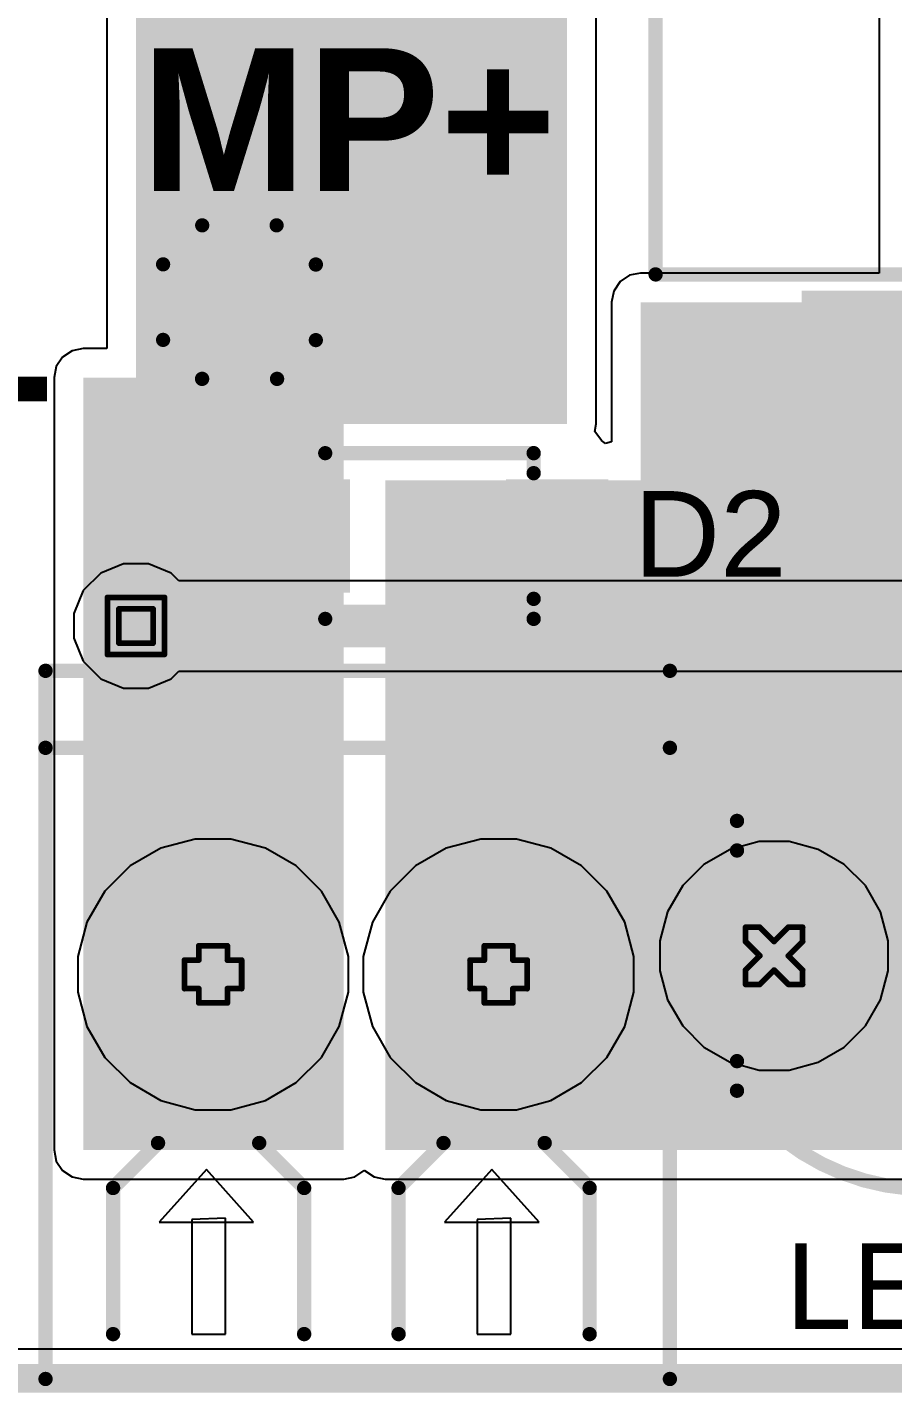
# Model space of a CAD drawing. Header units: inches. Extents: x -6 to 198, y 0 to 119.
# Drawn here: x 53.55 to 61.25, y -0.13 to 12.02 of the extents above; entities that cross this region are included whole.
import ezdxf

# ---------------------------------------------------------------- set-up
doc = ezdxf.new("R2010")
doc.units = ezdxf.units.IN
for name, color, linetype in [('Board Outline', 216, 'Continuous'), ('Bottom Layer', 5, 'Continuous'), ('Bottom Solder', 6, 'Continuous'), ('Drill Drawing', 1, 'Continuous'), ('Multi-Layer', 9, 'Continuous'), ('Pad Holes', 156, 'Continuous'), ('Top Layer', 1, 'Continuous'), ('Top Overlay', 2, 'Continuous'), ('Top Paste', 8, 'Continuous'), ('Top Solder', 216, 'Continuous'), ('Via Holes', 16, 'Continuous')]:
    doc.layers.add(name, color=color, linetype=linetype)
doc.styles.add('Arial', font='', dxfattribs={"height": 0.2})
doc.styles.add('Arial_Bold', font='', dxfattribs={"height": 0.2})
doc.styles.get('Arial').set_extended_font_data('Arial')
doc.styles.get('Arial_Bold').set_extended_font_data('Arial', bold=True)

# ---------------------------------------------------------------- blocks, each defined once
blk = doc.blocks.new('T____________0_5___9')
at = {"layer": 'Top Layer'}
blk.add_hatch(color=1, dxfattribs=at).paths.add_polyline_path([(0.25, 0.5), (-0.25, 0.5), (-0.5, 0.25), (-0.5, -0.25), (-0.25, -0.5), (0.25, -0.5), (0.5, -0.25), (0.5, 0.25)])
at = {"layer": 'Top Paste'}
blk.add_hatch(color=8, dxfattribs=at).paths.add_polyline_path([(0.25, 0.5), (-0.25, 0.5), (-0.5, 0.25), (-0.5, -0.25), (-0.25, -0.5), (0.25, -0.5), (0.5, -0.25), (0.5, 0.25)])
at = {"layer": 'Top Solder'}
blk.add_hatch(color=216, dxfattribs=at).paths.add_polyline_path([(0.301, 0.602), (-0.301, 0.602), (-0.602, 0.301), (-0.602, -0.301), (-0.301, -0.602), (0.301, -0.602), (0.602, -0.301), (0.602, 0.301)])
at = {"layer": 'Top Overlay'}
for points in [[(-0.336, 0.68, 0.127, 0.127, 0), (-0.682, 0.333, 0.127, 0.127, 0)], [(-0.336, 0.68, 0.127, 0.127, 0), (0.336, 0.68, 0.127, 0.127, 0)], [(0.336, 0.68, 0.127, 0.127, 0), (0.684, 0.332, 0.127, 0.127, 0)], [(-0.682, 0.333, 0.127, 0.127, 0), (-0.682, -0.334, 0.127, 0.127, 0)], [(0.684, 0.332, 0.127, 0.127, 0), (0.684, -0.33, 0.127, 0.127, 0)], [(-0.682, -0.334, 0.127, 0.127, 0), (-0.337, -0.679, 0.127, 0.127, 0)], [(0.684, -0.33, 0.127, 0.127, 0), (0.335, -0.679, 0.127, 0.127, 0)], [(-0.337, -0.679, 0.127, 0.127, 0), (0.335, -0.679, 0.127, 0.127, 0)]]:
    blk.add_lwpolyline(points, format="xyseb", dxfattribs=at)
for points in [[(-0.367, 0.68, 0.0635, 0.0635, 1), (-0.304, 0.68, 0.0635, 0.0635, 1)], [(-0.367, 0.68, 0.0635, 0.0635, 1), (-0.304, 0.68, 0.0635, 0.0635, 1)], [(0.305, 0.68, 0.0635, 0.0635, 1), (0.368, 0.68, 0.0635, 0.0635, 1)], [(0.305, 0.68, 0.0635, 0.0635, 1), (0.368, 0.68, 0.0635, 0.0635, 1)], [(-0.714, 0.333, 0.0635, 0.0635, 1), (-0.65, 0.333, 0.0635, 0.0635, 1)], [(-0.714, 0.333, 0.0635, 0.0635, 1), (-0.65, 0.333, 0.0635, 0.0635, 1)], [(0.652, 0.332, 0.0635, 0.0635, 1), (0.715, 0.332, 0.0635, 0.0635, 1)], [(0.652, 0.332, 0.0635, 0.0635, 1), (0.715, 0.332, 0.0635, 0.0635, 1)], [(-0.714, -0.334, 0.0635, 0.0635, 1), (-0.65, -0.334, 0.0635, 0.0635, 1)], [(-0.714, -0.334, 0.0635, 0.0635, 1), (-0.65, -0.334, 0.0635, 0.0635, 1)], [(0.652, -0.33, 0.0635, 0.0635, 1), (0.715, -0.33, 0.0635, 0.0635, 1)], [(0.652, -0.33, 0.0635, 0.0635, 1), (0.715, -0.33, 0.0635, 0.0635, 1)], [(-0.369, -0.679, 0.0635, 0.0635, 1), (-0.306, -0.679, 0.0635, 0.0635, 1)], [(-0.369, -0.679, 0.0635, 0.0635, 1), (-0.306, -0.679, 0.0635, 0.0635, 1)], [(0.303, -0.679, 0.0635, 0.0635, 1), (0.367, -0.679, 0.0635, 0.0635, 1)], [(0.303, -0.679, 0.0635, 0.0635, 1), (0.367, -0.679, 0.0635, 0.0635, 1)]]:
    blk.add_lwpolyline(points, format="xyseb", close=True, dxfattribs=at)
blk = doc.blocks.new('SOD_323_20')
at = {"layer": 'Top Layer'}
for points in [[(-0.75, -0.45), (-1.55, -0.45), (-1.55, 0.45), (-0.75, 0.45)], [(1.55, -0.45), (0.75, -0.45), (0.75, 0.45), (1.55, 0.45)]]:
    blk.add_hatch(color=1, dxfattribs=at).paths.add_polyline_path(points)
at = {"layer": 'Top Overlay'}
for points in [[(-2.007, 0.483), (-0.914, 0.483), (-0.914, 0.787), (-2.007, 0.787)], [(-2.007, -0.508), (-1.575, -0.508), (-1.575, 0.508), (-2.007, 0.508)], [(-2.007, -0.787), (-0.914, -0.787), (-0.914, -0.483), (-2.007, -0.483)]]:
    blk.add_hatch(color=2, dxfattribs=at).paths.add_polyline_path(points)
at = {"layer": 'Top Paste'}
for points in [[(-0.75, -0.45), (-1.55, -0.45), (-1.55, 0.45), (-0.75, 0.45)], [(1.55, -0.45), (0.75, -0.45), (0.75, 0.45), (1.55, 0.45)]]:
    blk.add_hatch(color=8, dxfattribs=at).paths.add_polyline_path(points)
at = {"layer": 'Top Solder'}
for points in [[(-0.695, -0.505), (-1.605, -0.505), (-1.605, 0.505), (-0.695, 0.505)], [(1.605, -0.505), (0.695, -0.505), (0.695, 0.505), (1.605, 0.505)]]:
    blk.add_hatch(color=216, dxfattribs=at).paths.add_polyline_path(points)
at = {"layer": 'Top Overlay'}
for points in [[(-0.914, 0.737, 0.127, 0.127, 0), (0.94, 0.737, 0.127, 0.127, 0)], [(0.94, 0.559, 0.127, 0.127, 0), (0.94, 0.737, 0.127, 0.127, 0)], [(0.94, -0.737, 0.127, 0.127, 0), (0.94, -0.559, 0.127, 0.127, 0)], [(-0.914, -0.737, 0.127, 0.127, 0), (0.94, -0.737, 0.127, 0.127, 0)]]:
    blk.add_lwpolyline(points, format="xyseb", dxfattribs=at)
for points in [[(-0.946, 0.737, 0.0635, 0.0635, 1), (-0.883, 0.737, 0.0635, 0.0635, 1)], [(0.908, 0.737, 0.0635, 0.0635, 1), (0.972, 0.737, 0.0635, 0.0635, 1)], [(0.908, 0.737, 0.0635, 0.0635, 1), (0.972, 0.737, 0.0635, 0.0635, 1)], [(0.908, 0.559, 0.0635, 0.0635, 1), (0.972, 0.559, 0.0635, 0.0635, 1)], [(0.908, -0.559, 0.0635, 0.0635, 1), (0.972, -0.559, 0.0635, 0.0635, 1)], [(-0.946, -0.737, 0.0635, 0.0635, 1), (-0.883, -0.737, 0.0635, 0.0635, 1)], [(0.908, -0.737, 0.0635, 0.0635, 1), (0.972, -0.737, 0.0635, 0.0635, 1)], [(0.908, -0.737, 0.0635, 0.0635, 1), (0.972, -0.737, 0.0635, 0.0635, 1)]]:
    blk.add_lwpolyline(points, format="xyseb", close=True, dxfattribs=at)
blk = doc.blocks.new('MX128_2_54_02P_GN01_C__Y_A_21')
at = {"layer": 'Bottom Layer'}
h = blk.add_hatch(color=5, dxfattribs=at)
edge = h.paths.add_edge_path()
edge.add_arc((-1.27, 0), 0.95, 0, 360)
h = blk.add_hatch(color=5, dxfattribs=at)
edge = h.paths.add_edge_path()
edge.add_arc((1.27, 0), 0.95, 0, 360)
at = {"layer": 'Bottom Solder'}
h = blk.add_hatch(color=6, dxfattribs=at)
edge = h.paths.add_edge_path()
edge.add_arc((-1.27, 0), 1.001, 0, 360)
h = blk.add_hatch(color=6, dxfattribs=at)
edge = h.paths.add_edge_path()
edge.add_arc((1.27, 0), 1.001, 0, 360)
at = {"layer": 'Multi-Layer'}
h = blk.add_hatch(color=9, dxfattribs=at)
edge = h.paths.add_edge_path()
edge.add_arc((-1.27, 0), 0.95, 0, 360)
h = blk.add_hatch(color=9, dxfattribs=at)
edge = h.paths.add_edge_path()
edge.add_arc((1.27, 0), 0.95, 0, 360)
at = {"layer": 'Pad Holes'}
h = blk.add_hatch(color=7, dxfattribs=at)
edge = h.paths.add_edge_path()
edge.add_arc((-1.27, 0), 0.65, 0, 360)
h = blk.add_hatch(color=7, dxfattribs=at)
edge = h.paths.add_edge_path()
edge.add_arc((1.27, 0), 0.65, 0, 360)
at = {"layer": 'Top Layer'}
h = blk.add_hatch(color=1, dxfattribs=at)
edge = h.paths.add_edge_path()
edge.add_arc((-1.27, 0), 0.95, 0, 360)
h = blk.add_hatch(color=1, dxfattribs=at)
edge = h.paths.add_edge_path()
edge.add_arc((1.27, 0), 0.95, 0, 360)
at = {"layer": 'Top Solder'}
h = blk.add_hatch(color=216, dxfattribs=at)
edge = h.paths.add_edge_path()
edge.add_arc((-1.27, 0), 1.001, 0, 360)
h = blk.add_hatch(color=216, dxfattribs=at)
edge = h.paths.add_edge_path()
edge.add_arc((1.27, 0), 1.001, 0, 360)
at = {"layer": 'Top Overlay'}
for p, q in [((-1.33, -1.735), (-1.75, -2.205)), ((-0.91, -2.205), (-1.33, -1.735)), ((1.21, -1.735), (0.79, -2.205)), ((1.63, -2.205), (1.21, -1.735)), ((-1.16, -2.17), (-1.46, -2.18)), ((-1.46, -2.18), (-1.46, -3.2)), ((-1.16, -3.2), (-1.16, -2.17)), ((1.38, -2.17), (1.08, -2.18)), ((1.08, -2.18), (1.08, -3.2)), ((1.38, -3.2), (1.38, -2.17)), ((-1.75, -2.205), (-0.91, -2.205)), ((0.79, -2.205), (1.63, -2.205)), ((-1.46, -3.2), (-1.16, -3.2)), ((1.08, -3.2), (1.38, -3.2))]:
    blk.add_line(p, q, dxfattribs=at)
for points in [[(-2.761, 2.7, 0.127, 0.127, 0), (2.794, 2.7, 0.127, 0.127, 0)], [(-2.761, -3.599, 0.127, 0.127, 0), (-2.761, 2.7, 0.127, 0.127, 0)], [(2.794, -3.599, 0.127, 0.127, 0), (2.794, 2.7, 0.127, 0.127, 0)], [(-2.761, 2.015, 0.127, 0.127, 0), (2.794, 2.015, 0.127, 0.127, 0)], [(-2.16, -1.9, 0.127, 0.127, 0), (-1.76, -1.5, 0.127, 0.127, 0)], [(-1.76, -1.5, 0.127, 0.127, 0), (-0.86, -1.5, 0.127, 0.127, 0)], [(-0.86, -1.5, 0.127, 0.127, 0), (-0.46, -1.9, 0.127, 0.127, 0)], [(0.38, -1.9, 0.127, 0.127, 0), (0.78, -1.5, 0.127, 0.127, 0)], [(0.78, -1.5, 0.127, 0.127, 0), (1.68, -1.5, 0.127, 0.127, 0)], [(1.68, -1.5, 0.127, 0.127, 0), (2.08, -1.9, 0.127, 0.127, 0)], [(-2.16, -3.2, 0.127, 0.127, 0), (-2.16, -1.9, 0.127, 0.127, 0)], [(-0.46, -3.2, 0.127, 0.127, 0), (-0.46, -1.9, 0.127, 0.127, 0)], [(0.38, -3.2, 0.127, 0.127, 0), (0.38, -1.9, 0.127, 0.127, 0)], [(2.08, -3.2, 0.127, 0.127, 0), (2.08, -1.9, 0.127, 0.127, 0)], [(-2.761, -3.599, 0.127, 0.127, 0), (2.794, -3.599, 0.127, 0.127, 0)]]:
    blk.add_lwpolyline(points, format="xyseb", dxfattribs=at)
for points in [[(-2.793, 2.7, 0.0635, 0.0635, 1), (-2.729, 2.7, 0.0635, 0.0635, 1)], [(-2.793, 2.7, 0.0635, 0.0635, 1), (-2.729, 2.7, 0.0635, 0.0635, 1)], [(2.762, 2.7, 0.0635, 0.0635, 1), (2.826, 2.7, 0.0635, 0.0635, 1)], [(2.762, 2.7, 0.0635, 0.0635, 1), (2.826, 2.7, 0.0635, 0.0635, 1)], [(-2.793, 2.015, 0.0635, 0.0635, 1), (-2.729, 2.015, 0.0635, 0.0635, 1)], [(2.762, 2.015, 0.0635, 0.0635, 1), (2.826, 2.015, 0.0635, 0.0635, 1)], [(-1.792, -1.5, 0.0635, 0.0635, 1), (-1.728, -1.5, 0.0635, 0.0635, 1)], [(-1.792, -1.5, 0.0635, 0.0635, 1), (-1.728, -1.5, 0.0635, 0.0635, 1)], [(-0.892, -1.5, 0.0635, 0.0635, 1), (-0.828, -1.5, 0.0635, 0.0635, 1)], [(-0.892, -1.5, 0.0635, 0.0635, 1), (-0.828, -1.5, 0.0635, 0.0635, 1)], [(0.748, -1.5, 0.0635, 0.0635, 1), (0.812, -1.5, 0.0635, 0.0635, 1)], [(0.748, -1.5, 0.0635, 0.0635, 1), (0.812, -1.5, 0.0635, 0.0635, 1)], [(1.648, -1.5, 0.0635, 0.0635, 1), (1.712, -1.5, 0.0635, 0.0635, 1)], [(1.648, -1.5, 0.0635, 0.0635, 1), (1.712, -1.5, 0.0635, 0.0635, 1)], [(-2.192, -1.9, 0.0635, 0.0635, 1), (-2.128, -1.9, 0.0635, 0.0635, 1)], [(-2.192, -1.9, 0.0635, 0.0635, 1), (-2.128, -1.9, 0.0635, 0.0635, 1)], [(-0.492, -1.9, 0.0635, 0.0635, 1), (-0.428, -1.9, 0.0635, 0.0635, 1)], [(-0.492, -1.9, 0.0635, 0.0635, 1), (-0.428, -1.9, 0.0635, 0.0635, 1)], [(0.348, -1.9, 0.0635, 0.0635, 1), (0.412, -1.9, 0.0635, 0.0635, 1)], [(0.348, -1.9, 0.0635, 0.0635, 1), (0.412, -1.9, 0.0635, 0.0635, 1)], [(2.048, -1.9, 0.0635, 0.0635, 1), (2.112, -1.9, 0.0635, 0.0635, 1)], [(2.048, -1.9, 0.0635, 0.0635, 1), (2.112, -1.9, 0.0635, 0.0635, 1)], [(-2.192, -3.2, 0.0635, 0.0635, 1), (-2.128, -3.2, 0.0635, 0.0635, 1)], [(-0.492, -3.2, 0.0635, 0.0635, 1), (-0.428, -3.2, 0.0635, 0.0635, 1)], [(0.348, -3.2, 0.0635, 0.0635, 1), (0.412, -3.2, 0.0635, 0.0635, 1)], [(2.048, -3.2, 0.0635, 0.0635, 1), (2.112, -3.2, 0.0635, 0.0635, 1)], [(-2.793, -3.599, 0.0635, 0.0635, 1), (-2.729, -3.599, 0.0635, 0.0635, 1)], [(-2.793, -3.599, 0.0635, 0.0635, 1), (-2.729, -3.599, 0.0635, 0.0635, 1)], [(2.762, -3.599, 0.0635, 0.0635, 1), (2.826, -3.599, 0.0635, 0.0635, 1)], [(2.762, -3.599, 0.0635, 0.0635, 1), (2.826, -3.599, 0.0635, 0.0635, 1)]]:
    blk.add_lwpolyline(points, format="xyseb", close=True, dxfattribs=at)
blk = doc.blocks.new('SOT__223_72')
at = {"layer": 'Top Layer'}
for points in [[(-1.9, 4.05), (1.9, 4.05), (1.9, 2.05), (-1.9, 2.05)], [(-3.05, -2.05), (-1.55, -2.05), (-1.55, -4.05), (-3.05, -4.05)], [(-0.75, -2.05), (0.75, -2.05), (0.75, -4.05), (-0.75, -4.05)], [(1.55, -2.05), (3.05, -2.05), (3.05, -4.05), (1.55, -4.05)]]:
    blk.add_hatch(color=1, dxfattribs=at).paths.add_polyline_path(points)
at = {"layer": 'Top Paste'}
for points in [[(-1.9, 4.05), (1.9, 4.05), (1.9, 2.05), (-1.9, 2.05)], [(-3.05, -2.05), (-1.55, -2.05), (-1.55, -4.05), (-3.05, -4.05)], [(-0.75, -2.05), (0.75, -2.05), (0.75, -4.05), (-0.75, -4.05)], [(1.55, -2.05), (3.05, -2.05), (3.05, -4.05), (1.55, -4.05)]]:
    blk.add_hatch(color=8, dxfattribs=at).paths.add_polyline_path(points)
at = {"layer": 'Top Solder'}
for points in [[(-2.002, 4.152), (2.002, 4.152), (2.002, 1.948), (-2.002, 1.948)], [(-3.152, -1.948), (-1.448, -1.948), (-1.448, -4.152), (-3.152, -4.152)], [(-0.852, -1.948), (0.852, -1.948), (0.852, -4.152), (-0.852, -4.152)], [(1.448, -1.948), (3.152, -1.948), (3.152, -4.152), (1.448, -4.152)]]:
    blk.add_hatch(color=216, dxfattribs=at).paths.add_polyline_path(points)
at = {"layer": 'Top Overlay'}
for points in [[(3.302, 1.803, 0.127, 0.127, 0), (-3.302, 1.803, 0.127, 0.127, 0)], [(-3.302, 1.803, 0.127, 0.127, 0), (-3.302, -1.829, 0.127, 0.127, 0)], [(3.302, 1.803, 0.127, 0.127, 0), (3.302, -1.829, 0.127, 0.127, 0)], [(3.302, -1.829, 0.127, 0.127, 0), (-3.302, -1.829, 0.127, 0.127, 0)], [(-3.226, -3.073, 0.2, 0.2, 0), (-3.353, -2.946, 0.2, 0.2, 0)], [(-3.353, -2.946, 0.2, 0.2, 0), (-3.353, -3.2, 0.2, 0.2, 0)], [(-3.226, -3.073, 0.2, 0.2, 0), (-3.353, -3.2, 0.2, 0.2, 0)]]:
    blk.add_lwpolyline(points, format="xyseb", dxfattribs=at)
for points in [[(-3.334, 1.803, 0.0635, 0.0635, 1), (-3.27, 1.803, 0.0635, 0.0635, 1)], [(-3.334, 1.803, 0.0635, 0.0635, 1), (-3.27, 1.803, 0.0635, 0.0635, 1)], [(3.27, 1.803, 0.0635, 0.0635, 1), (3.334, 1.803, 0.0635, 0.0635, 1)], [(3.27, 1.803, 0.0635, 0.0635, 1), (3.334, 1.803, 0.0635, 0.0635, 1)], [(-3.334, -1.829, 0.0635, 0.0635, 1), (-3.27, -1.829, 0.0635, 0.0635, 1)], [(-3.334, -1.829, 0.0635, 0.0635, 1), (-3.27, -1.829, 0.0635, 0.0635, 1)], [(3.27, -1.829, 0.0635, 0.0635, 1), (3.334, -1.829, 0.0635, 0.0635, 1)], [(3.27, -1.829, 0.0635, 0.0635, 1), (3.334, -1.829, 0.0635, 0.0635, 1)], [(-3.403, -2.946, 0.1, 0.1, 1), (-3.303, -2.946, 0.1, 0.1, 1)], [(-3.403, -2.946, 0.1, 0.1, 1), (-3.303, -2.946, 0.1, 0.1, 1)], [(-3.276, -3.073, 0.1, 0.1, 1), (-3.176, -3.073, 0.1, 0.1, 1)], [(-3.276, -3.073, 0.1, 0.1, 1), (-3.176, -3.073, 0.1, 0.1, 1)], [(-3.403, -3.2, 0.1, 0.1, 1), (-3.303, -3.2, 0.1, 0.1, 1)], [(-3.403, -3.2, 0.1, 0.1, 1), (-3.303, -3.2, 0.1, 0.1, 1)]]:
    blk.add_lwpolyline(points, format="xyseb", close=True, dxfattribs=at)
blk = doc.blocks.new('TH_LED_R___3MM_74')
at = {"layer": 'Bottom Layer'}
h = blk.add_hatch(color=5, dxfattribs=at)
edge = h.paths.add_edge_path()
edge.add_arc((-1.27, 0), 0.762, 0, 360)
h = blk.add_hatch(color=5, dxfattribs=at)
edge = h.paths.add_edge_path()
edge.add_arc((1.27, 0), 0.762, 0, 360)
at = {"layer": 'Bottom Solder'}
h = blk.add_hatch(color=6, dxfattribs=at)
edge = h.paths.add_edge_path()
edge.add_arc((-1.27, 0), 0.813, 0, 360)
h = blk.add_hatch(color=6, dxfattribs=at)
edge = h.paths.add_edge_path()
edge.add_arc((1.27, 0), 0.813, 0, 360)
at = {"layer": 'Multi-Layer'}
h = blk.add_hatch(color=9, dxfattribs=at)
edge = h.paths.add_edge_path()
edge.add_arc((-1.27, 0), 0.762, 0, 360)
h = blk.add_hatch(color=9, dxfattribs=at)
edge = h.paths.add_edge_path()
edge.add_arc((1.27, 0), 0.762, 0, 360)
at = {"layer": 'Pad Holes'}
h = blk.add_hatch(color=7, dxfattribs=at)
edge = h.paths.add_edge_path()
edge.add_arc((-1.27, 0), 0.45, 0, 360)
h = blk.add_hatch(color=7, dxfattribs=at)
edge = h.paths.add_edge_path()
edge.add_arc((1.27, 0), 0.45, 0, 360)
at = {"layer": 'Top Layer'}
h = blk.add_hatch(color=1, dxfattribs=at)
edge = h.paths.add_edge_path()
edge.add_arc((-1.27, 0), 0.762, 0, 360)
h = blk.add_hatch(color=1, dxfattribs=at)
edge = h.paths.add_edge_path()
edge.add_arc((1.27, 0), 0.762, 0, 360)
at = {"layer": 'Top Solder'}
h = blk.add_hatch(color=216, dxfattribs=at)
edge = h.paths.add_edge_path()
edge.add_arc((-1.27, 0), 0.813, 0, 360)
h = blk.add_hatch(color=216, dxfattribs=at)
edge = h.paths.add_edge_path()
edge.add_arc((1.27, 0), 0.813, 0, 360)
at = {"layer": 'Top Overlay'}
for points in [[(1.6, -1.2, 0.127, 0.127, -3.140746), (1.6, 1.2, 0.127, 0.127, 0)], [(-0.834, 1.68, 0.127, 0.127, 0), (-0.843, 0.86, 0.127, 0.127, 0)], [(-0.428, 1.265, 0.127, 0.127, 0), (-1.248, 1.275, 0.127, 0.127, 0)], [(1.6, 1.2, 0.127, 0.127, 0), (1.6, 0.937, 0.127, 0.127, 0)], [(1.6, -0.937, 0.127, 0.127, 0), (1.6, -1.2, 0.127, 0.127, 0)]]:
    blk.add_lwpolyline(points, format="xyseb", dxfattribs=at)
for points in [[(-0.865, 1.68, 0.0635, 0.0635, 1), (-0.802, 1.68, 0.0635, 0.0635, 1)], [(-1.28, 1.275, 0.0635, 0.0635, 1), (-1.217, 1.275, 0.0635, 0.0635, 1)], [(-0.46, 1.265, 0.0635, 0.0635, 1), (-0.396, 1.265, 0.0635, 0.0635, 1)], [(1.568, 1.2, 0.0635, 0.0635, 1), (1.632, 1.2, 0.0635, 0.0635, 1)], [(1.568, 1.2, 0.0635, 0.0635, 1), (1.632, 1.2, 0.0635, 0.0635, 1)], [(1.568, 0.937, 0.0635, 0.0635, 1), (1.632, 0.937, 0.0635, 0.0635, 1)], [(-0.875, 0.86, 0.0635, 0.0635, 1), (-0.811, 0.86, 0.0635, 0.0635, 1)], [(1.568, -0.937, 0.0635, 0.0635, 1), (1.632, -0.937, 0.0635, 0.0635, 1)], [(1.568, -1.2, 0.0635, 0.0635, 1), (1.632, -1.2, 0.0635, 0.0635, 1)], [(1.568, -1.2, 0.0635, 0.0635, 1), (1.632, -1.2, 0.0635, 0.0635, 1)]]:
    blk.add_lwpolyline(points, format="xyseb", close=True, dxfattribs=at)

msp = doc.modelspace()

# ---------------------------------------------------------------- hatches: boundary and pattern name
at = {"layer": 'Bottom Layer'}
h = msp.add_hatch(color=5, dxfattribs=at)
edge = h.paths.add_edge_path()
edge.add_arc((54.521, 6.693), 0.3, 0, 360)
at = {"layer": 'Bottom Solder'}
h = msp.add_hatch(color=6, dxfattribs=at)
edge = h.paths.add_edge_path()
edge.add_arc((54.521, 6.693), 0.402, 0, 360)
at = {"layer": 'Top Layer'}
for points in [[(54.521, 8.49), (58.356, 8.49), (58.356, 23.944), (54.521, 23.944)], [(59.011, 7.572), (64.346, 7.572), (64.346, 9.573), (59.011, 9.573)], [(54.051, 2.032), (56.369, 2.032), (56.369, 8.902), (54.051, 8.902)], [(56.739, 2.032), (61.588, 2.032), (61.588, 7.988), (56.739, 7.988)]]:
    msp.add_hatch(color=1, dxfattribs=at).paths.add_polyline_path(points)
h = msp.add_hatch(color=1, dxfattribs=at)
edge = h.paths.add_edge_path()
edge.add_arc((54.521, 6.693), 0.3, 0, 360)
at = {"layer": 'Top Solder'}
h = msp.add_hatch(color=216, dxfattribs=at)
edge = h.paths.add_edge_path()
edge.add_arc((54.521, 6.693), 0.402, 0, 360)
at = {"layer": 'Via Holes'}
h = msp.add_hatch(color=7, dxfattribs=at)
edge = h.paths.add_edge_path()
edge.add_arc((54.521, 6.693), 0.15, 0, 360)

# ---------------------------------------------------------------- linework, layer by layer
at = {"layer": 'Board Outline'}
msp.add_lwpolyline([(0, 0, 0.254, 0.254, 0), (70, 0, 0.254, 0.254, 0)], format="xyseb", dxfattribs=at)
at = {"layer": 'Bottom Layer'}
for p, q in [((54.411, 7.247), (54.207, 7.163)), ((54.631, 7.247), (54.411, 7.247)), ((54.835, 7.163), (54.631, 7.247)), ((54.207, 7.163), (54.051, 7.007)), ((54.903, 7.094), (54.835, 7.163)), ((64.748, 7.094), (54.903, 7.094)), ((54.051, 7.007), (53.967, 6.803)), ((53.967, 6.803), (53.967, 6.583)), ((53.967, 6.583), (54.051, 6.379)), ((54.051, 6.379), (54.207, 6.223)), ((54.207, 6.223), (54.411, 6.139)), ((54.631, 6.139), (54.835, 6.223)), ((54.835, 6.223), (54.903, 6.291)), ((54.903, 6.291), (64.748, 6.291)), ((54.411, 6.139), (54.631, 6.139)), ((55.048, 4.798), (54.742, 4.716)), ((55.365, 4.798), (55.048, 4.798)), ((55.672, 4.716), (55.365, 4.798)), ((57.588, 4.798), (57.282, 4.716)), ((57.905, 4.798), (57.588, 4.798)), ((58.212, 4.716), (57.905, 4.798)), ((60.064, 4.775), (59.806, 4.706)), ((60.332, 4.775), (60.064, 4.775)), ((60.59, 4.706), (60.332, 4.775)), ((54.742, 4.716), (54.468, 4.558)), ((55.946, 4.558), (55.672, 4.716)), ((57.282, 4.716), (57.008, 4.558)), ((58.486, 4.558), (58.212, 4.716)), ((59.806, 4.706), (59.574, 4.572)), ((60.822, 4.572), (60.59, 4.706)), ((54.468, 4.558), (54.243, 4.333)), ((56.17, 4.333), (55.946, 4.558)), ((57.008, 4.558), (56.783, 4.333)), ((58.71, 4.333), (58.486, 4.558)), ((59.574, 4.572), (59.385, 4.383)), ((61.011, 4.383), (60.822, 4.572)), ((59.385, 4.383), (59.251, 4.151)), ((61.145, 4.151), (61.011, 4.383)), ((54.243, 4.333), (54.085, 4.059)), ((56.329, 4.059), (56.17, 4.333)), ((56.783, 4.333), (56.625, 4.059)), ((58.869, 4.059), (58.71, 4.333)), ((59.251, 4.151), (59.182, 3.893)), ((61.214, 3.893), (61.145, 4.151)), ((54.085, 4.059), (54.003, 3.753)), ((56.411, 3.753), (56.329, 4.059)), ((56.625, 4.059), (56.543, 3.753)), ((58.951, 3.753), (58.869, 4.059)), ((59.182, 3.893), (59.182, 3.625)), ((61.214, 3.625), (61.214, 3.893)), ((54.003, 3.753), (54.003, 3.436)), ((56.411, 3.436), (56.411, 3.753)), ((56.543, 3.753), (56.543, 3.436)), ((58.951, 3.436), (58.951, 3.753)), ((59.182, 3.625), (59.251, 3.367)), ((61.145, 3.367), (61.214, 3.625)), ((54.003, 3.436), (54.085, 3.129)), ((56.329, 3.129), (56.411, 3.436)), ((56.543, 3.436), (56.625, 3.129)), ((58.869, 3.129), (58.951, 3.436)), ((59.251, 3.367), (59.385, 3.135)), ((61.011, 3.135), (61.145, 3.367)), ((54.085, 3.129), (54.243, 2.855)), ((56.17, 2.855), (56.329, 3.129)), ((56.625, 3.129), (56.783, 2.855)), ((58.71, 2.855), (58.869, 3.129)), ((59.385, 3.135), (59.574, 2.946)), ((60.822, 2.946), (61.011, 3.135)), ((59.574, 2.946), (59.806, 2.812)), ((60.59, 2.812), (60.822, 2.946)), ((54.243, 2.855), (54.468, 2.631)), ((55.946, 2.631), (56.17, 2.855)), ((56.783, 2.855), (57.008, 2.631)), ((58.486, 2.631), (58.71, 2.855)), ((59.806, 2.812), (60.064, 2.743)), ((60.332, 2.743), (60.59, 2.812)), ((60.064, 2.743), (60.332, 2.743)), ((54.468, 2.631), (54.742, 2.472)), ((55.672, 2.472), (55.946, 2.631)), ((57.008, 2.631), (57.282, 2.472)), ((58.212, 2.472), (58.486, 2.631)), ((54.742, 2.472), (55.048, 2.39)), ((55.365, 2.39), (55.672, 2.472)), ((57.282, 2.472), (57.588, 2.39)), ((57.905, 2.39), (58.212, 2.472)), ((55.048, 2.39), (55.365, 2.39)), ((57.588, 2.39), (57.905, 2.39)), ((65.729, 0.259), (4.271, 0.259))]:
    msp.add_line(p, q, dxfattribs=at)
msp.add_lwpolyline([(54.521, 6.693, 0.381, 0.381, 0), (65.13, 6.693, 0.381, 0.381, 0)], format="xyseb", dxfattribs=at)
msp.add_lwpolyline([(54.425, 6.693, 0.191, 0.191, 1), (54.616, 6.693, 0.191, 0.191, 1)], format="xyseb", close=True, dxfattribs=at)
at = {"layer": 'Drill Drawing'}
for points in [[(54.267, 6.947, 0.0508, 0.0508, 0), (54.775, 6.947, 0.0508, 0.0508, 0)], [(54.267, 6.439, 0.0508, 0.0508, 0), (54.267, 6.947, 0.0508, 0.0508, 0)], [(54.775, 6.439, 0.0508, 0.0508, 0), (54.775, 6.947, 0.0508, 0.0508, 0)], [(54.368, 6.845, 0.0508, 0.0508, 0), (54.673, 6.845, 0.0508, 0.0508, 0)], [(54.368, 6.54, 0.0508, 0.0508, 0), (54.368, 6.845, 0.0508, 0.0508, 0)], [(54.673, 6.54, 0.0508, 0.0508, 0), (54.673, 6.845, 0.0508, 0.0508, 0)], [(54.368, 6.54, 0.0508, 0.0508, 0), (54.673, 6.54, 0.0508, 0.0508, 0)], [(54.267, 6.439, 0.0508, 0.0508, 0), (54.775, 6.439, 0.0508, 0.0508, 0)], [(59.944, 3.886, 0.0508, 0.0508, 0), (59.944, 4.013, 0.0508, 0.0508, 0)], [(59.944, 4.013, 0.0508, 0.0508, 0), (60.071, 4.013, 0.0508, 0.0508, 0)], [(60.071, 4.013, 0.0508, 0.0508, 0), (60.198, 3.886, 0.0508, 0.0508, 0)], [(60.198, 3.886, 0.0508, 0.0508, 0), (60.325, 4.013, 0.0508, 0.0508, 0)], [(60.325, 4.013, 0.0508, 0.0508, 0), (60.452, 4.013, 0.0508, 0.0508, 0)], [(60.452, 3.886, 0.0508, 0.0508, 0), (60.452, 4.013, 0.0508, 0.0508, 0)], [(59.944, 3.886, 0.0508, 0.0508, 0), (60.071, 3.759, 0.0508, 0.0508, 0)], [(60.325, 3.759, 0.0508, 0.0508, 0), (60.452, 3.886, 0.0508, 0.0508, 0)], [(55.08, 3.721, 0.0508, 0.0508, 0), (55.08, 3.848, 0.0508, 0.0508, 0)], [(55.08, 3.848, 0.0508, 0.0508, 0), (55.334, 3.848, 0.0508, 0.0508, 0)], [(55.334, 3.721, 0.0508, 0.0508, 0), (55.334, 3.848, 0.0508, 0.0508, 0)], [(57.62, 3.721, 0.0508, 0.0508, 0), (57.62, 3.848, 0.0508, 0.0508, 0)], [(57.62, 3.848, 0.0508, 0.0508, 0), (57.874, 3.848, 0.0508, 0.0508, 0)], [(57.874, 3.721, 0.0508, 0.0508, 0), (57.874, 3.848, 0.0508, 0.0508, 0)], [(59.944, 3.632, 0.0508, 0.0508, 0), (60.071, 3.759, 0.0508, 0.0508, 0)], [(60.325, 3.759, 0.0508, 0.0508, 0), (60.452, 3.632, 0.0508, 0.0508, 0)], [(54.953, 3.467, 0.0508, 0.0508, 0), (54.953, 3.721, 0.0508, 0.0508, 0)], [(54.953, 3.721, 0.0508, 0.0508, 0), (55.08, 3.721, 0.0508, 0.0508, 0)], [(55.334, 3.721, 0.0508, 0.0508, 0), (55.461, 3.721, 0.0508, 0.0508, 0)], [(55.461, 3.467, 0.0508, 0.0508, 0), (55.461, 3.721, 0.0508, 0.0508, 0)], [(57.493, 3.467, 0.0508, 0.0508, 0), (57.493, 3.721, 0.0508, 0.0508, 0)], [(57.493, 3.721, 0.0508, 0.0508, 0), (57.62, 3.721, 0.0508, 0.0508, 0)], [(57.874, 3.721, 0.0508, 0.0508, 0), (58.001, 3.721, 0.0508, 0.0508, 0)], [(58.001, 3.467, 0.0508, 0.0508, 0), (58.001, 3.721, 0.0508, 0.0508, 0)], [(59.944, 3.505, 0.0508, 0.0508, 0), (59.944, 3.632, 0.0508, 0.0508, 0)], [(60.071, 3.505, 0.0508, 0.0508, 0), (60.198, 3.632, 0.0508, 0.0508, 0)], [(60.198, 3.632, 0.0508, 0.0508, 0), (60.325, 3.505, 0.0508, 0.0508, 0)], [(60.452, 3.505, 0.0508, 0.0508, 0), (60.452, 3.632, 0.0508, 0.0508, 0)], [(59.944, 3.505, 0.0508, 0.0508, 0), (60.071, 3.505, 0.0508, 0.0508, 0)], [(60.325, 3.505, 0.0508, 0.0508, 0), (60.452, 3.505, 0.0508, 0.0508, 0)], [(54.953, 3.467, 0.0508, 0.0508, 0), (55.08, 3.467, 0.0508, 0.0508, 0)], [(55.08, 3.34, 0.0508, 0.0508, 0), (55.08, 3.467, 0.0508, 0.0508, 0)], [(55.334, 3.467, 0.0508, 0.0508, 0), (55.461, 3.467, 0.0508, 0.0508, 0)], [(55.334, 3.34, 0.0508, 0.0508, 0), (55.334, 3.467, 0.0508, 0.0508, 0)], [(57.493, 3.467, 0.0508, 0.0508, 0), (57.62, 3.467, 0.0508, 0.0508, 0)], [(57.62, 3.34, 0.0508, 0.0508, 0), (57.62, 3.467, 0.0508, 0.0508, 0)], [(57.874, 3.467, 0.0508, 0.0508, 0), (58.001, 3.467, 0.0508, 0.0508, 0)], [(57.874, 3.34, 0.0508, 0.0508, 0), (57.874, 3.467, 0.0508, 0.0508, 0)], [(55.08, 3.34, 0.0508, 0.0508, 0), (55.334, 3.34, 0.0508, 0.0508, 0)], [(57.62, 3.34, 0.0508, 0.0508, 0), (57.874, 3.34, 0.0508, 0.0508, 0)]]:
    msp.add_lwpolyline(points, format="xyseb", dxfattribs=at)
for points in [[(54.254, 6.947, 0.0254, 0.0254, 1), (54.279, 6.947, 0.0254, 0.0254, 1)], [(54.254, 6.947, 0.0254, 0.0254, 1), (54.279, 6.947, 0.0254, 0.0254, 1)], [(54.762, 6.947, 0.0254, 0.0254, 1), (54.787, 6.947, 0.0254, 0.0254, 1)], [(54.762, 6.947, 0.0254, 0.0254, 1), (54.787, 6.947, 0.0254, 0.0254, 1)], [(54.356, 6.845, 0.0254, 0.0254, 1), (54.381, 6.845, 0.0254, 0.0254, 1)], [(54.356, 6.845, 0.0254, 0.0254, 1), (54.381, 6.845, 0.0254, 0.0254, 1)], [(54.66, 6.845, 0.0254, 0.0254, 1), (54.686, 6.845, 0.0254, 0.0254, 1)], [(54.66, 6.845, 0.0254, 0.0254, 1), (54.686, 6.845, 0.0254, 0.0254, 1)], [(54.356, 6.54, 0.0254, 0.0254, 1), (54.381, 6.54, 0.0254, 0.0254, 1)], [(54.356, 6.54, 0.0254, 0.0254, 1), (54.381, 6.54, 0.0254, 0.0254, 1)], [(54.66, 6.54, 0.0254, 0.0254, 1), (54.686, 6.54, 0.0254, 0.0254, 1)], [(54.66, 6.54, 0.0254, 0.0254, 1), (54.686, 6.54, 0.0254, 0.0254, 1)], [(54.254, 6.439, 0.0254, 0.0254, 1), (54.279, 6.439, 0.0254, 0.0254, 1)], [(54.254, 6.439, 0.0254, 0.0254, 1), (54.279, 6.439, 0.0254, 0.0254, 1)], [(54.762, 6.439, 0.0254, 0.0254, 1), (54.787, 6.439, 0.0254, 0.0254, 1)], [(54.762, 6.439, 0.0254, 0.0254, 1), (54.787, 6.439, 0.0254, 0.0254, 1)], [(59.931, 4.013, 0.0254, 0.0254, 1), (59.957, 4.013, 0.0254, 0.0254, 1)], [(59.931, 4.013, 0.0254, 0.0254, 1), (59.957, 4.013, 0.0254, 0.0254, 1)], [(60.058, 4.013, 0.0254, 0.0254, 1), (60.084, 4.013, 0.0254, 0.0254, 1)], [(60.058, 4.013, 0.0254, 0.0254, 1), (60.084, 4.013, 0.0254, 0.0254, 1)], [(60.312, 4.013, 0.0254, 0.0254, 1), (60.338, 4.013, 0.0254, 0.0254, 1)], [(60.312, 4.013, 0.0254, 0.0254, 1), (60.338, 4.013, 0.0254, 0.0254, 1)], [(60.439, 4.013, 0.0254, 0.0254, 1), (60.465, 4.013, 0.0254, 0.0254, 1)], [(60.439, 4.013, 0.0254, 0.0254, 1), (60.465, 4.013, 0.0254, 0.0254, 1)], [(59.931, 3.886, 0.0254, 0.0254, 1), (59.957, 3.886, 0.0254, 0.0254, 1)], [(59.931, 3.886, 0.0254, 0.0254, 1), (59.957, 3.886, 0.0254, 0.0254, 1)], [(60.185, 3.886, 0.0254, 0.0254, 1), (60.211, 3.886, 0.0254, 0.0254, 1)], [(60.185, 3.886, 0.0254, 0.0254, 1), (60.211, 3.886, 0.0254, 0.0254, 1)], [(60.439, 3.886, 0.0254, 0.0254, 1), (60.465, 3.886, 0.0254, 0.0254, 1)], [(60.439, 3.886, 0.0254, 0.0254, 1), (60.465, 3.886, 0.0254, 0.0254, 1)], [(55.067, 3.848, 0.0254, 0.0254, 1), (55.093, 3.848, 0.0254, 0.0254, 1)], [(55.067, 3.848, 0.0254, 0.0254, 1), (55.093, 3.848, 0.0254, 0.0254, 1)], [(55.321, 3.848, 0.0254, 0.0254, 1), (55.347, 3.848, 0.0254, 0.0254, 1)], [(55.321, 3.848, 0.0254, 0.0254, 1), (55.347, 3.848, 0.0254, 0.0254, 1)], [(57.607, 3.848, 0.0254, 0.0254, 1), (57.633, 3.848, 0.0254, 0.0254, 1)], [(57.607, 3.848, 0.0254, 0.0254, 1), (57.633, 3.848, 0.0254, 0.0254, 1)], [(57.861, 3.848, 0.0254, 0.0254, 1), (57.887, 3.848, 0.0254, 0.0254, 1)], [(57.861, 3.848, 0.0254, 0.0254, 1), (57.887, 3.848, 0.0254, 0.0254, 1)], [(60.058, 3.759, 0.0254, 0.0254, 1), (60.084, 3.759, 0.0254, 0.0254, 1)], [(60.058, 3.759, 0.0254, 0.0254, 1), (60.084, 3.759, 0.0254, 0.0254, 1)], [(60.312, 3.759, 0.0254, 0.0254, 1), (60.338, 3.759, 0.0254, 0.0254, 1)], [(60.312, 3.759, 0.0254, 0.0254, 1), (60.338, 3.759, 0.0254, 0.0254, 1)], [(54.94, 3.721, 0.0254, 0.0254, 1), (54.966, 3.721, 0.0254, 0.0254, 1)], [(54.94, 3.721, 0.0254, 0.0254, 1), (54.966, 3.721, 0.0254, 0.0254, 1)], [(55.067, 3.721, 0.0254, 0.0254, 1), (55.093, 3.721, 0.0254, 0.0254, 1)], [(55.067, 3.721, 0.0254, 0.0254, 1), (55.093, 3.721, 0.0254, 0.0254, 1)], [(55.321, 3.721, 0.0254, 0.0254, 1), (55.347, 3.721, 0.0254, 0.0254, 1)], [(55.321, 3.721, 0.0254, 0.0254, 1), (55.347, 3.721, 0.0254, 0.0254, 1)], [(55.448, 3.721, 0.0254, 0.0254, 1), (55.474, 3.721, 0.0254, 0.0254, 1)], [(55.448, 3.721, 0.0254, 0.0254, 1), (55.474, 3.721, 0.0254, 0.0254, 1)], [(57.48, 3.721, 0.0254, 0.0254, 1), (57.506, 3.721, 0.0254, 0.0254, 1)], [(57.48, 3.721, 0.0254, 0.0254, 1), (57.506, 3.721, 0.0254, 0.0254, 1)], [(57.607, 3.721, 0.0254, 0.0254, 1), (57.633, 3.721, 0.0254, 0.0254, 1)], [(57.607, 3.721, 0.0254, 0.0254, 1), (57.633, 3.721, 0.0254, 0.0254, 1)], [(57.861, 3.721, 0.0254, 0.0254, 1), (57.887, 3.721, 0.0254, 0.0254, 1)], [(57.861, 3.721, 0.0254, 0.0254, 1), (57.887, 3.721, 0.0254, 0.0254, 1)], [(57.988, 3.721, 0.0254, 0.0254, 1), (58.014, 3.721, 0.0254, 0.0254, 1)], [(57.988, 3.721, 0.0254, 0.0254, 1), (58.014, 3.721, 0.0254, 0.0254, 1)], [(59.931, 3.632, 0.0254, 0.0254, 1), (59.957, 3.632, 0.0254, 0.0254, 1)], [(59.931, 3.632, 0.0254, 0.0254, 1), (59.957, 3.632, 0.0254, 0.0254, 1)], [(60.185, 3.632, 0.0254, 0.0254, 1), (60.211, 3.632, 0.0254, 0.0254, 1)], [(60.185, 3.632, 0.0254, 0.0254, 1), (60.211, 3.632, 0.0254, 0.0254, 1)], [(60.439, 3.632, 0.0254, 0.0254, 1), (60.465, 3.632, 0.0254, 0.0254, 1)], [(60.439, 3.632, 0.0254, 0.0254, 1), (60.465, 3.632, 0.0254, 0.0254, 1)], [(59.931, 3.505, 0.0254, 0.0254, 1), (59.957, 3.505, 0.0254, 0.0254, 1)], [(59.931, 3.505, 0.0254, 0.0254, 1), (59.957, 3.505, 0.0254, 0.0254, 1)], [(60.058, 3.505, 0.0254, 0.0254, 1), (60.084, 3.505, 0.0254, 0.0254, 1)], [(60.058, 3.505, 0.0254, 0.0254, 1), (60.084, 3.505, 0.0254, 0.0254, 1)], [(60.312, 3.505, 0.0254, 0.0254, 1), (60.338, 3.505, 0.0254, 0.0254, 1)], [(60.312, 3.505, 0.0254, 0.0254, 1), (60.338, 3.505, 0.0254, 0.0254, 1)], [(60.439, 3.505, 0.0254, 0.0254, 1), (60.465, 3.505, 0.0254, 0.0254, 1)], [(60.439, 3.505, 0.0254, 0.0254, 1), (60.465, 3.505, 0.0254, 0.0254, 1)], [(54.94, 3.467, 0.0254, 0.0254, 1), (54.966, 3.467, 0.0254, 0.0254, 1)], [(54.94, 3.467, 0.0254, 0.0254, 1), (54.966, 3.467, 0.0254, 0.0254, 1)], [(55.067, 3.467, 0.0254, 0.0254, 1), (55.093, 3.467, 0.0254, 0.0254, 1)], [(55.067, 3.467, 0.0254, 0.0254, 1), (55.093, 3.467, 0.0254, 0.0254, 1)], [(55.321, 3.467, 0.0254, 0.0254, 1), (55.347, 3.467, 0.0254, 0.0254, 1)], [(55.321, 3.467, 0.0254, 0.0254, 1), (55.347, 3.467, 0.0254, 0.0254, 1)], [(55.448, 3.467, 0.0254, 0.0254, 1), (55.474, 3.467, 0.0254, 0.0254, 1)], [(55.448, 3.467, 0.0254, 0.0254, 1), (55.474, 3.467, 0.0254, 0.0254, 1)], [(57.48, 3.467, 0.0254, 0.0254, 1), (57.506, 3.467, 0.0254, 0.0254, 1)], [(57.48, 3.467, 0.0254, 0.0254, 1), (57.506, 3.467, 0.0254, 0.0254, 1)], [(57.607, 3.467, 0.0254, 0.0254, 1), (57.633, 3.467, 0.0254, 0.0254, 1)], [(57.607, 3.467, 0.0254, 0.0254, 1), (57.633, 3.467, 0.0254, 0.0254, 1)], [(57.861, 3.467, 0.0254, 0.0254, 1), (57.887, 3.467, 0.0254, 0.0254, 1)], [(57.861, 3.467, 0.0254, 0.0254, 1), (57.887, 3.467, 0.0254, 0.0254, 1)], [(57.988, 3.467, 0.0254, 0.0254, 1), (58.014, 3.467, 0.0254, 0.0254, 1)], [(57.988, 3.467, 0.0254, 0.0254, 1), (58.014, 3.467, 0.0254, 0.0254, 1)], [(55.067, 3.34, 0.0254, 0.0254, 1), (55.093, 3.34, 0.0254, 0.0254, 1)], [(55.067, 3.34, 0.0254, 0.0254, 1), (55.093, 3.34, 0.0254, 0.0254, 1)], [(55.321, 3.34, 0.0254, 0.0254, 1), (55.347, 3.34, 0.0254, 0.0254, 1)], [(55.321, 3.34, 0.0254, 0.0254, 1), (55.347, 3.34, 0.0254, 0.0254, 1)], [(57.607, 3.34, 0.0254, 0.0254, 1), (57.633, 3.34, 0.0254, 0.0254, 1)], [(57.607, 3.34, 0.0254, 0.0254, 1), (57.633, 3.34, 0.0254, 0.0254, 1)], [(57.861, 3.34, 0.0254, 0.0254, 1), (57.887, 3.34, 0.0254, 0.0254, 1)], [(57.861, 3.34, 0.0254, 0.0254, 1), (57.887, 3.34, 0.0254, 0.0254, 1)]]:
    msp.add_lwpolyline(points, format="xyseb", close=True, dxfattribs=at)
at = {"layer": 'Top Layer'}
for p, q in [((58.615, 8.49), (58.615, 23.944)), ((54.262, 16.771), (54.262, 9.161)), ((61.133, 15.673), (61.133, 9.831)), ((58.828, 9.756), (58.772, 9.672)), ((58.912, 9.812), (58.828, 9.756)), ((59.011, 9.831), (58.912, 9.812)), ((61.133, 9.831), (59.011, 9.831)), ((58.772, 9.672), (58.752, 9.573)), ((58.752, 9.573), (58.752, 8.33)), ((53.952, 9.141), (53.868, 9.085)), ((54.051, 9.161), (53.952, 9.141)), ((54.262, 9.161), (54.051, 9.161)), ((53.812, 9.001), (53.792, 8.902)), ((53.868, 9.085), (53.812, 9.001)), ((53.792, 8.902), (53.792, 2.032)), ((58.602, 8.424), (58.615, 8.49)), ((58.663, 8.343), (58.602, 8.424)), ((58.699, 8.317), (58.663, 8.343)), ((58.752, 8.33), (58.699, 8.317)), ((53.792, 2.032), (53.812, 1.933)), ((53.812, 1.933), (53.868, 1.849)), ((53.868, 1.849), (53.952, 1.793)), ((56.468, 1.793), (56.552, 1.849)), ((56.552, 1.849), (56.555, 1.849)), ((56.555, 1.849), (56.639, 1.793)), ((53.952, 1.793), (54.051, 1.773)), ((54.051, 1.773), (56.369, 1.773)), ((56.369, 1.773), (56.468, 1.793)), ((56.639, 1.793), (56.739, 1.773)), ((56.739, 1.773), (61.588, 1.773)), ((65.729, 0.259), (4.271, 0.259))]:
    msp.add_line(p, q, dxfattribs=at)

# ---------------------------------------------------------------- block references
for name, p, rotation in [('SOT__223_72', (62.446, 11.623), 180), ('T____________0_5___9', (55.442, 9.573), 90), ('TH_LED_R___3MM_74', (61.468, 3.759), 180)]:
    msp.add_blockref(name, p, dxfattribs=dict(rotation=rotation))
for name, p in [('SOD_323_20', (57.119, 7.493)), ('MX128_2_54_02P_GN01_C__Y_A_21', (56.477, 3.594))]:
    msp.add_blockref(name, p)

# ---------------------------------------------------------------- texts
at = {"layer": 'Top Overlay'}
for s, height, style, p in [('MP+', 1.27, 'Arial_Bold', (54.563, 10.562)), ('A-', 1.27, 'Arial_Bold', (51.927, 8.323)), ('D2', 0.762, 'Arial', (58.949, 7.131)), ('LED5', 0.762, 'Arial', (60.3, 0.439))]:
    msp.add_text(s, height=height, dxfattribs=dict(at, style=style)).set_placement(p)

doc.saveas('drawing.dxf')
